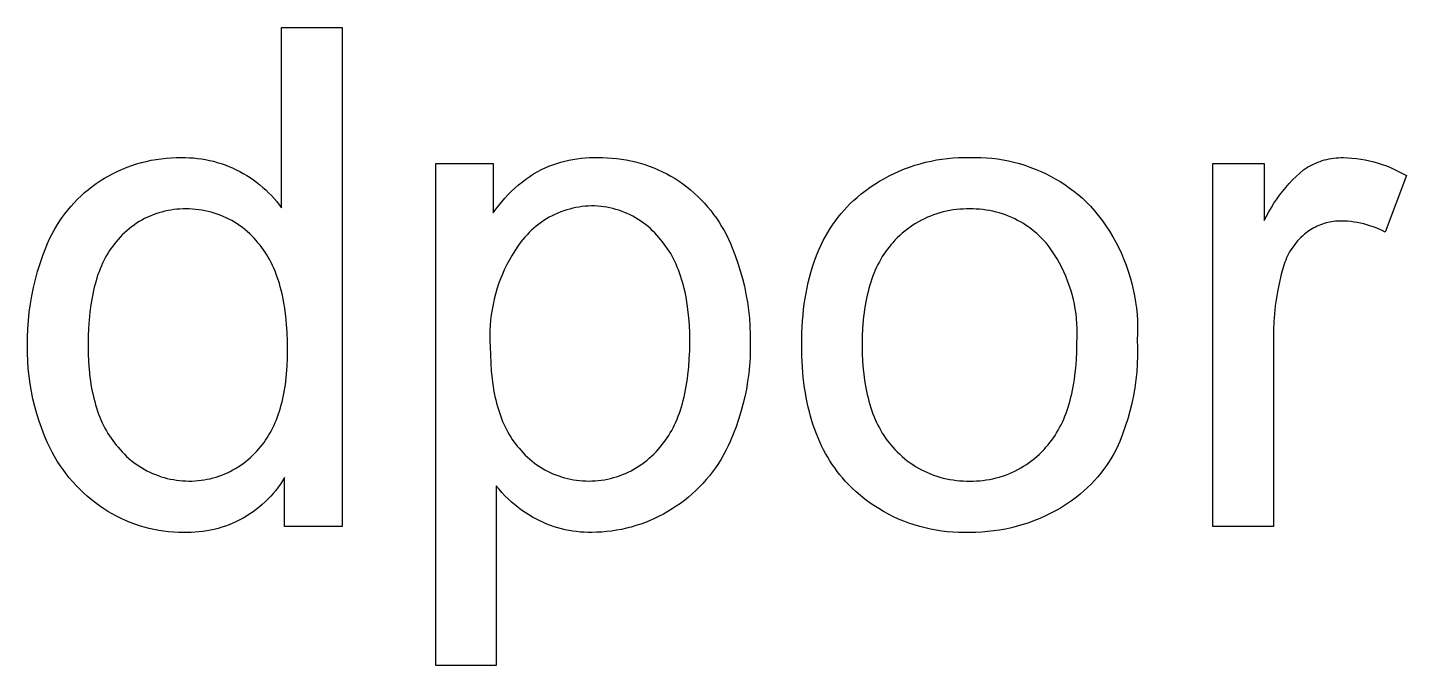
# Model space of a CAD drawing. Header units: millimetres. Extents: x 0 to 4030, y 0 to 2816.
# Drawn here: x 2748.2 to 2827, y 169.4 to 205.9 of the extents above; entities that cross this region are included whole.
import ezdxf

# ---------------------------------------------------------------- set-up
doc = ezdxf.new("R2010")
doc.units = ezdxf.units.MM
doc.header["$MEASUREMENT"] = 0
doc.layers.add('Domyślny', color=7, linetype='Continuous', true_color=0x000000)

msp = doc.modelspace()

# ---------------------------------------------------------------- linework, layer by layer
at = {"layer": 'Domyślny'}
for p, q in [((2762.679, 195.598), (2762.679, 205.914)), ((2762.679, 205.914), (2766.137, 205.914)), ((2766.137, 205.914), (2766.137, 177.382)), ((2753.575, 197.816), (2753.842, 197.924)), ((2753.842, 197.924), (2754.113, 198.022)), ((2754.113, 198.022), (2754.387, 198.111)), ((2754.387, 198.111), (2754.664, 198.191)), ((2754.664, 198.191), (2754.943, 198.261)), ((2754.943, 198.261), (2755.225, 198.321)), ((2755.225, 198.321), (2755.508, 198.372)), ((2755.508, 198.372), (2755.793, 198.413)), ((2755.793, 198.413), (2756.079, 198.444)), ((2756.079, 198.444), (2756.367, 198.465)), ((2756.367, 198.465), (2756.654, 198.477)), ((2756.654, 198.477), (2756.942, 198.478)), ((2756.942, 198.478), (2757.174, 198.479)), ((2757.174, 198.479), (2757.406, 198.471)), ((2757.406, 198.471), (2757.637, 198.456)), ((2757.637, 198.456), (2757.868, 198.433)), ((2757.868, 198.433), (2758.098, 198.402)), ((2758.098, 198.402), (2758.327, 198.364)), ((2758.327, 198.364), (2758.554, 198.317)), ((2758.554, 198.317), (2758.779, 198.264)), ((2758.779, 198.264), (2759.003, 198.202)), ((2759.003, 198.202), (2759.224, 198.133)), ((2759.224, 198.133), (2759.443, 198.057)), ((2759.443, 198.057), (2759.66, 197.974)), ((2759.66, 197.974), (2759.873, 197.883)), ((2771.498, 169.428), (2771.498, 198.132)), ((2771.498, 198.132), (2774.783, 198.132)), ((2774.783, 198.132), (2774.783, 195.309)), ((2777.75, 197.893), (2777.969, 197.985)), ((2777.969, 197.985), (2778.191, 198.069)), ((2778.191, 198.069), (2778.416, 198.146)), ((2778.416, 198.146), (2778.643, 198.215)), ((2778.643, 198.215), (2778.872, 198.276)), ((2778.872, 198.276), (2779.103, 198.33)), ((2779.103, 198.33), (2779.336, 198.375)), ((2779.336, 198.375), (2779.571, 198.412)), ((2779.571, 198.412), (2779.806, 198.442)), ((2779.806, 198.442), (2780.043, 198.463)), ((2780.043, 198.463), (2780.28, 198.476)), ((2780.28, 198.476), (2780.517, 198.481)), ((2780.517, 198.481), (2780.754, 198.478)), ((2780.754, 198.478), (2781.028, 198.479)), ((2781.028, 198.479), (2781.301, 198.47)), ((2781.301, 198.47), (2781.574, 198.452)), ((2781.574, 198.452), (2781.846, 198.426)), ((2781.846, 198.426), (2782.117, 198.39)), ((2782.117, 198.39), (2782.386, 198.344)), ((2782.386, 198.344), (2782.654, 198.29)), ((2782.654, 198.29), (2782.92, 198.227)), ((2782.92, 198.227), (2783.184, 198.156)), ((2783.184, 198.156), (2783.445, 198.075)), ((2783.445, 198.075), (2783.703, 197.986)), ((2783.703, 197.986), (2783.959, 197.888)), ((2798.297, 197.825), (2798.595, 197.936)), ((2798.595, 197.936), (2798.897, 198.037)), ((2798.897, 198.037), (2799.201, 198.128)), ((2799.201, 198.128), (2799.508, 198.209)), ((2799.508, 198.209), (2799.818, 198.279)), ((2799.818, 198.279), (2800.13, 198.339)), ((2800.13, 198.339), (2800.444, 198.389)), ((2800.444, 198.389), (2800.76, 198.428)), ((2800.76, 198.428), (2801.076, 198.456)), ((2801.076, 198.456), (2801.393, 198.474)), ((2801.393, 198.474), (2801.711, 198.482)), ((2801.711, 198.482), (2802.029, 198.478)), ((2802.029, 198.478), (2802.348, 198.484)), ((2802.348, 198.484), (2802.667, 198.479)), ((2802.667, 198.479), (2802.986, 198.462)), ((2802.986, 198.462), (2803.304, 198.435)), ((2803.304, 198.435), (2803.621, 198.396)), ((2803.621, 198.396), (2803.936, 198.347)), ((2803.936, 198.347), (2804.249, 198.286)), ((2804.249, 198.286), (2804.56, 198.215)), ((2804.56, 198.215), (2804.869, 198.133)), ((2804.869, 198.133), (2805.174, 198.04)), ((2805.174, 198.04), (2805.476, 197.937)), ((2805.476, 197.937), (2805.775, 197.823)), ((2815.938, 177.382), (2815.938, 198.132)), ((2815.938, 198.132), (2818.878, 198.132)), ((2818.878, 198.132), (2818.878, 194.869)), ((2821.344, 197.921), (2821.46, 197.988)), ((2821.46, 197.988), (2821.578, 198.05)), ((2821.578, 198.05), (2821.698, 198.109)), ((2821.698, 198.109), (2821.82, 198.164)), ((2821.82, 198.164), (2821.944, 198.214)), ((2821.944, 198.214), (2822.069, 198.26)), ((2822.069, 198.26), (2822.196, 198.302)), ((2822.196, 198.302), (2822.325, 198.339)), ((2822.325, 198.339), (2822.454, 198.372)), ((2822.454, 198.372), (2822.585, 198.401)), ((2822.585, 198.401), (2822.716, 198.425)), ((2822.716, 198.425), (2822.849, 198.445)), ((2822.849, 198.445), (2822.981, 198.46)), ((2822.981, 198.46), (2823.115, 198.471)), ((2823.115, 198.471), (2823.248, 198.477)), ((2823.248, 198.477), (2823.382, 198.478)), ((2823.382, 198.478), (2823.636, 198.469)), ((2823.636, 198.469), (2823.889, 198.451)), ((2823.889, 198.451), (2824.142, 198.424)), ((2824.142, 198.424), (2824.393, 198.389)), ((2824.393, 198.389), (2824.643, 198.345)), ((2824.643, 198.345), (2824.892, 198.292)), ((2824.892, 198.292), (2825.138, 198.231)), ((2825.138, 198.231), (2825.383, 198.161)), ((2825.383, 198.161), (2825.624, 198.083)), ((2825.624, 198.083), (2825.863, 197.996)), ((2825.863, 197.996), (2826.099, 197.902)), ((2752.073, 196.988), (2752.303, 197.145)), ((2752.303, 197.145), (2752.548, 197.296)), ((2752.548, 197.296), (2752.798, 197.439)), ((2752.798, 197.439), (2753.053, 197.574)), ((2753.053, 197.574), (2753.312, 197.7)), ((2753.312, 197.7), (2753.575, 197.816)), ((2759.873, 197.883), (2760.083, 197.785)), ((2760.083, 197.785), (2760.29, 197.68)), ((2760.29, 197.68), (2760.49, 197.569)), ((2760.49, 197.569), (2760.686, 197.452)), ((2760.686, 197.452), (2760.878, 197.329)), ((2760.878, 197.329), (2761.066, 197.2)), ((2761.066, 197.2), (2761.25, 197.064)), ((2776.431, 197.08), (2776.646, 197.243)), ((2776.646, 197.243), (2776.867, 197.398)), ((2776.867, 197.398), (2777.092, 197.546)), ((2777.092, 197.546), (2777.323, 197.687)), ((2777.323, 197.687), (2777.535, 197.793)), ((2777.535, 197.793), (2777.75, 197.893)), ((2783.959, 197.888), (2784.21, 197.781)), ((2784.21, 197.781), (2784.458, 197.666)), ((2784.458, 197.666), (2784.703, 197.543)), ((2784.703, 197.543), (2784.942, 197.412)), ((2784.942, 197.412), (2785.178, 197.273)), ((2785.178, 197.273), (2785.408, 197.126)), ((2796.873, 197.125), (2797.148, 197.284)), ((2797.148, 197.284), (2797.429, 197.434)), ((2797.429, 197.434), (2797.714, 197.574)), ((2797.714, 197.574), (2798.004, 197.704)), ((2798.004, 197.704), (2798.297, 197.825)), ((2805.775, 197.823), (2806.069, 197.699)), ((2806.069, 197.699), (2806.358, 197.565)), ((2806.358, 197.565), (2806.643, 197.42)), ((2806.643, 197.42), (2806.923, 197.266)), ((2806.923, 197.266), (2807.197, 197.103)), ((2820.298, 196.988), (2820.494, 197.195)), ((2820.494, 197.195), (2820.696, 197.396)), ((2820.696, 197.396), (2820.904, 197.589)), ((2820.904, 197.589), (2821.119, 197.776)), ((2821.119, 197.776), (2821.23, 197.85)), ((2821.23, 197.85), (2821.344, 197.921)), ((2827.005, 197.443), (2825.781, 194.22)), ((2826.099, 197.902), (2826.331, 197.799)), ((2826.331, 197.799), (2826.56, 197.688)), ((2826.56, 197.688), (2826.785, 197.57)), ((2826.785, 197.57), (2827.005, 197.443)), ((2751.208, 196.286), (2751.415, 196.472)), ((2751.415, 196.472), (2751.628, 196.652)), ((2751.628, 196.652), (2751.847, 196.824)), ((2751.847, 196.824), (2752.073, 196.988)), ((2761.25, 197.064), (2761.429, 196.923)), ((2761.429, 196.923), (2761.603, 196.775)), ((2761.603, 196.775), (2761.773, 196.623)), ((2761.773, 196.623), (2761.937, 196.465)), ((2761.937, 196.465), (2762.097, 196.301)), ((2775.447, 196.159), (2775.631, 196.356)), ((2775.631, 196.356), (2775.822, 196.547)), ((2775.822, 196.547), (2776.019, 196.732)), ((2776.019, 196.732), (2776.222, 196.909)), ((2776.222, 196.909), (2776.431, 197.08)), ((2785.408, 197.126), (2785.633, 196.967)), ((2785.633, 196.967), (2785.852, 196.801)), ((2785.852, 196.801), (2786.066, 196.627)), ((2786.066, 196.627), (2786.274, 196.447)), ((2786.274, 196.447), (2786.476, 196.26)), ((2795.585, 196.198), (2795.83, 196.4)), ((2795.83, 196.4), (2796.081, 196.594)), ((2796.081, 196.594), (2796.339, 196.78)), ((2796.339, 196.78), (2796.603, 196.957)), ((2796.603, 196.957), (2796.873, 197.125)), ((2807.197, 197.103), (2807.465, 196.93)), ((2807.465, 196.93), (2807.727, 196.748)), ((2807.727, 196.748), (2807.982, 196.556)), ((2807.982, 196.556), (2808.231, 196.356)), ((2808.231, 196.356), (2808.473, 196.148)), ((2819.755, 196.33), (2819.929, 196.556)), ((2819.929, 196.556), (2820.11, 196.775)), ((2820.11, 196.775), (2820.298, 196.988)), ((2750.448, 195.471), (2750.627, 195.684)), ((2750.627, 195.684), (2750.814, 195.891)), ((2750.814, 195.891), (2751.007, 196.092)), ((2751.007, 196.092), (2751.208, 196.286)), ((2762.097, 196.301), (2762.251, 196.132)), ((2762.251, 196.132), (2762.399, 195.959)), ((2762.399, 195.959), (2762.542, 195.781)), ((2762.542, 195.781), (2762.679, 195.598)), ((2774.938, 195.53), (2775.101, 195.745)), ((2775.101, 195.745), (2775.27, 195.955)), ((2775.27, 195.955), (2775.447, 196.159)), ((2779.333, 195.577), (2779.158, 195.533)), ((2779.51, 195.615), (2779.333, 195.577)), ((2779.687, 195.647), (2779.51, 195.615)), ((2779.866, 195.672), (2779.687, 195.647)), ((2780.045, 195.692), (2779.866, 195.672)), ((2780.225, 195.705), (2780.045, 195.692)), ((2780.406, 195.712), (2780.225, 195.705)), ((2780.581, 195.708), (2780.406, 195.712)), ((2780.756, 195.698), (2780.581, 195.708)), ((2780.931, 195.682), (2780.756, 195.698)), ((2781.105, 195.661), (2780.931, 195.682)), ((2781.278, 195.633), (2781.105, 195.661)), ((2781.45, 195.599), (2781.278, 195.633)), ((2781.621, 195.559), (2781.45, 195.599)), ((2781.79, 195.513), (2781.621, 195.559)), ((2786.476, 196.26), (2786.671, 196.066)), ((2786.671, 196.066), (2786.86, 195.866)), ((2786.86, 195.866), (2787.042, 195.659)), ((2787.042, 195.659), (2787.217, 195.447)), ((2794.843, 195.466), (2795.019, 195.658)), ((2795.019, 195.658), (2795.202, 195.844)), ((2795.202, 195.844), (2795.39, 196.024)), ((2795.39, 196.024), (2795.585, 196.198)), ((2808.473, 196.148), (2808.707, 195.931)), ((2808.707, 195.931), (2808.934, 195.706)), ((2808.934, 195.706), (2809.171, 195.432)), ((2819.138, 195.375), (2819.28, 195.621)), ((2819.28, 195.621), (2819.43, 195.863)), ((2819.43, 195.863), (2819.589, 196.099)), ((2819.589, 196.099), (2819.755, 196.33)), ((2749.807, 194.56), (2749.955, 194.796)), ((2749.955, 194.796), (2750.111, 195.026)), ((2750.111, 195.026), (2750.276, 195.251)), ((2750.276, 195.251), (2750.448, 195.471)), ((2754.537, 194.812), (2754.388, 194.719)), ((2754.689, 194.9), (2754.537, 194.812)), ((2754.844, 194.983), (2754.689, 194.9)), ((2755.002, 195.061), (2754.844, 194.983)), ((2755.163, 195.133), (2755.002, 195.061)), ((2755.325, 195.199), (2755.163, 195.133)), ((2755.491, 195.259), (2755.325, 195.199)), ((2755.658, 195.314), (2755.491, 195.259)), ((2755.827, 195.363), (2755.658, 195.314)), ((2755.997, 195.406), (2755.827, 195.363)), ((2756.169, 195.443), (2755.997, 195.406)), ((2756.342, 195.474), (2756.169, 195.443)), ((2756.516, 195.499), (2756.342, 195.474)), ((2756.691, 195.518), (2756.516, 195.499)), ((2756.866, 195.531), (2756.691, 195.518)), ((2757.042, 195.538), (2756.866, 195.531)), ((2757.218, 195.539), (2757.042, 195.538)), ((2757.4, 195.537), (2757.218, 195.539)), ((2757.581, 195.53), (2757.4, 195.537)), ((2757.763, 195.516), (2757.581, 195.53)), ((2757.943, 195.495), (2757.763, 195.516)), ((2758.123, 195.469), (2757.943, 195.495)), ((2758.302, 195.436), (2758.123, 195.469)), ((2758.48, 195.397), (2758.302, 195.436)), ((2758.656, 195.352), (2758.48, 195.397)), ((2758.83, 195.301), (2758.656, 195.352)), ((2759.003, 195.244), (2758.83, 195.301)), ((2759.173, 195.18), (2759.003, 195.244)), ((2759.341, 195.111), (2759.173, 195.18)), ((2759.507, 195.037), (2759.341, 195.111)), ((2759.67, 194.956), (2759.507, 195.037)), ((2759.83, 194.87), (2759.67, 194.956)), ((2759.987, 194.778), (2759.83, 194.87)), ((2760.141, 194.681), (2759.987, 194.778)), ((2774.783, 195.309), (2774.938, 195.53)), ((2777.531, 194.773), (2777.385, 194.667)), ((2777.681, 194.874), (2777.531, 194.773)), ((2777.834, 194.97), (2777.681, 194.874)), ((2777.99, 195.06), (2777.834, 194.97)), ((2778.15, 195.145), (2777.99, 195.06)), ((2778.312, 195.224), (2778.15, 195.145)), ((2778.477, 195.297), (2778.312, 195.224)), ((2778.644, 195.365), (2778.477, 195.297)), ((2778.813, 195.427), (2778.644, 195.365)), ((2778.985, 195.483), (2778.813, 195.427)), ((2779.158, 195.533), (2778.985, 195.483)), ((2781.958, 195.462), (2781.79, 195.513)), ((2782.124, 195.404), (2781.958, 195.462)), ((2782.287, 195.341), (2782.124, 195.404)), ((2782.449, 195.272), (2782.287, 195.341)), ((2782.608, 195.198), (2782.449, 195.272)), ((2782.764, 195.118), (2782.608, 195.198)), ((2782.917, 195.033), (2782.764, 195.118)), ((2783.068, 194.943), (2782.917, 195.033)), ((2783.215, 194.847), (2783.068, 194.943)), ((2783.358, 194.747), (2783.215, 194.847)), ((2787.217, 195.447), (2787.385, 195.229)), ((2787.385, 195.229), (2787.546, 195.006)), ((2787.546, 195.006), (2787.699, 194.777)), ((2787.699, 194.777), (2787.845, 194.544)), ((2794.201, 194.642), (2794.352, 194.857)), ((2794.352, 194.857), (2794.51, 195.066)), ((2794.51, 195.066), (2794.673, 195.269)), ((2794.673, 195.269), (2794.843, 195.466)), ((2799.102, 194.804), (2798.937, 194.707)), ((2799.269, 194.895), (2799.102, 194.804)), ((2799.44, 194.981), (2799.269, 194.895)), ((2799.614, 195.06), (2799.44, 194.981)), ((2799.79, 195.134), (2799.614, 195.06)), ((2799.968, 195.202), (2799.79, 195.134)), ((2800.149, 195.264), (2799.968, 195.202)), ((2800.331, 195.32), (2800.149, 195.264)), ((2800.516, 195.369), (2800.331, 195.32)), ((2800.702, 195.413), (2800.516, 195.369)), ((2800.889, 195.45), (2800.702, 195.413)), ((2801.077, 195.48), (2800.889, 195.45)), ((2801.267, 195.505), (2801.077, 195.48)), ((2801.457, 195.523), (2801.267, 195.505)), ((2801.647, 195.535), (2801.457, 195.523)), ((2801.838, 195.54), (2801.647, 195.535)), ((2802.029, 195.539), (2801.838, 195.54)), ((2802.219, 195.539), (2802.029, 195.539)), ((2802.409, 195.533), (2802.219, 195.539)), ((2802.598, 195.52), (2802.409, 195.533)), ((2802.787, 195.502), (2802.598, 195.52)), ((2802.975, 195.476), (2802.787, 195.502)), ((2803.163, 195.445), (2802.975, 195.476)), ((2803.349, 195.407), (2803.163, 195.445)), ((2803.534, 195.363), (2803.349, 195.407)), ((2803.717, 195.313), (2803.534, 195.363)), ((2803.898, 195.257), (2803.717, 195.313)), ((2804.078, 195.195), (2803.898, 195.257)), ((2804.255, 195.126), (2804.078, 195.195)), ((2804.43, 195.052), (2804.255, 195.126)), ((2804.602, 194.972), (2804.43, 195.052)), ((2804.771, 194.886), (2804.602, 194.972)), ((2804.938, 194.795), (2804.771, 194.886)), ((2805.101, 194.698), (2804.938, 194.795)), ((2809.171, 195.432), (2809.398, 195.151)), ((2809.398, 195.151), (2809.616, 194.862)), ((2809.616, 194.862), (2809.824, 194.565)), ((2818.878, 194.869), (2819.004, 195.124)), ((2819.004, 195.124), (2819.138, 195.375)), ((2822.621, 194.786), (2822.515, 194.764)), ((2822.728, 194.806), (2822.621, 194.786)), ((2822.835, 194.821), (2822.728, 194.806)), ((2822.943, 194.833), (2822.835, 194.821)), ((2823.051, 194.841), (2822.943, 194.833)), ((2823.16, 194.846), (2823.051, 194.841)), ((2823.268, 194.847), (2823.16, 194.846)), ((2823.455, 194.842), (2823.268, 194.847)), ((2823.641, 194.831), (2823.455, 194.842)), ((2823.827, 194.813), (2823.641, 194.831)), ((2824.012, 194.789), (2823.827, 194.813)), ((2824.197, 194.759), (2824.012, 194.789)), ((2749.411, 193.823), (2749.534, 194.073)), ((2749.534, 194.073), (2749.666, 194.319)), ((2749.666, 194.319), (2749.807, 194.56)), ((2753.57, 194.054), (2753.448, 193.928)), ((2753.697, 194.177), (2753.57, 194.054)), ((2753.827, 194.295), (2753.697, 194.177)), ((2753.962, 194.408), (2753.827, 194.295)), ((2754.1, 194.516), (2753.962, 194.408)), ((2754.242, 194.62), (2754.1, 194.516)), ((2754.388, 194.719), (2754.242, 194.62)), ((2760.291, 194.579), (2760.141, 194.681)), ((2760.438, 194.471), (2760.291, 194.579)), ((2760.58, 194.359), (2760.438, 194.471)), ((2760.719, 194.242), (2760.58, 194.359)), ((2760.854, 194.119), (2760.719, 194.242)), ((2760.984, 193.993), (2760.854, 194.119)), ((2761.11, 193.862), (2760.984, 193.993)), ((2776.715, 194.065), (2776.594, 193.931)), ((2776.841, 194.195), (2776.715, 194.065)), ((2776.971, 194.32), (2776.841, 194.195)), ((2777.105, 194.44), (2776.971, 194.32)), ((2777.243, 194.556), (2777.105, 194.44)), ((2777.385, 194.667), (2777.243, 194.556)), ((2783.498, 194.641), (2783.358, 194.747)), ((2783.635, 194.531), (2783.498, 194.641)), ((2783.767, 194.416), (2783.635, 194.531)), ((2783.896, 194.296), (2783.767, 194.416)), ((2784.02, 194.172), (2783.896, 194.296)), ((2784.139, 194.044), (2784.02, 194.172)), ((2784.255, 193.912), (2784.139, 194.044)), ((2787.845, 194.544), (2787.983, 194.306)), ((2787.983, 194.306), (2788.113, 194.063)), ((2788.113, 194.063), (2788.235, 193.816)), ((2793.784, 193.963), (2793.916, 194.195)), ((2793.916, 194.195), (2794.055, 194.421)), ((2794.055, 194.421), (2794.201, 194.642)), ((2798.026, 194.016), (2797.889, 193.884)), ((2798.168, 194.144), (2798.026, 194.016)), ((2798.314, 194.267), (2798.168, 194.144)), ((2798.464, 194.385), (2798.314, 194.267)), ((2798.618, 194.498), (2798.464, 194.385)), ((2798.776, 194.605), (2798.618, 194.498)), ((2798.937, 194.707), (2798.776, 194.605)), ((2805.261, 194.596), (2805.101, 194.698)), ((2805.417, 194.488), (2805.261, 194.596)), ((2805.57, 194.375), (2805.417, 194.488)), ((2805.719, 194.257), (2805.57, 194.375)), ((2805.864, 194.134), (2805.719, 194.257)), ((2806.004, 194.006), (2805.864, 194.134)), ((2806.14, 193.874), (2806.004, 194.006)), ((2809.824, 194.565), (2810.022, 194.261)), ((2810.022, 194.261), (2810.209, 193.951)), ((2821.055, 193.99), (2820.961, 193.901)), ((2821.153, 194.076), (2821.055, 193.99)), ((2821.253, 194.158), (2821.153, 194.076)), ((2821.339, 194.224), (2821.253, 194.158)), ((2821.428, 194.286), (2821.339, 194.224)), ((2821.518, 194.346), (2821.428, 194.286)), ((2821.611, 194.403), (2821.518, 194.346)), ((2821.706, 194.456), (2821.611, 194.403)), ((2821.802, 194.506), (2821.706, 194.456)), ((2821.9, 194.553), (2821.802, 194.506)), ((2821.999, 194.597), (2821.9, 194.553)), ((2822.1, 194.637), (2821.999, 194.597)), ((2822.202, 194.674), (2822.1, 194.637)), ((2822.305, 194.707), (2822.202, 194.674)), ((2822.41, 194.737), (2822.305, 194.707)), ((2822.515, 194.764), (2822.41, 194.737)), ((2824.38, 194.723), (2824.197, 194.759)), ((2824.562, 194.681), (2824.38, 194.723)), ((2824.742, 194.633), (2824.562, 194.681)), ((2824.921, 194.579), (2824.742, 194.633)), ((2825.097, 194.519), (2824.921, 194.579)), ((2825.272, 194.453), (2825.097, 194.519)), ((2825.444, 194.381), (2825.272, 194.453)), ((2825.614, 194.303), (2825.444, 194.381)), ((2825.781, 194.22), (2825.614, 194.303)), ((2749.021, 192.867), (2749.191, 193.311)), ((2749.191, 193.311), (2749.297, 193.569)), ((2749.297, 193.569), (2749.411, 193.823)), ((2752.931, 193.291), (2752.841, 193.159)), ((2753.023, 193.419), (2752.931, 193.291)), ((2753.119, 193.543), (2753.023, 193.419)), ((2753.218, 193.662), (2753.119, 193.543)), ((2753.331, 193.797), (2753.218, 193.662)), ((2753.448, 193.928), (2753.331, 193.797)), ((2761.231, 193.726), (2761.11, 193.862)), ((2761.348, 193.586), (2761.231, 193.726)), ((2761.451, 193.462), (2761.348, 193.586)), ((2761.551, 193.334), (2761.451, 193.462)), ((2761.647, 193.201), (2761.551, 193.334)), ((2761.741, 193.064), (2761.647, 193.201)), ((2776.189, 193.405), (2776.021, 193.152)), ((2776.366, 193.651), (2776.189, 193.405)), ((2776.478, 193.793), (2776.366, 193.651)), ((2776.594, 193.931), (2776.478, 193.793)), ((2784.365, 193.776), (2784.255, 193.912)), ((2784.467, 193.653), (2784.365, 193.776)), ((2784.566, 193.526), (2784.467, 193.653)), ((2784.661, 193.395), (2784.566, 193.526)), ((2784.754, 193.261), (2784.661, 193.395)), ((2784.843, 193.123), (2784.754, 193.261)), ((2788.235, 193.816), (2788.348, 193.565)), ((2788.348, 193.565), (2788.453, 193.311)), ((2788.453, 193.311), (2788.62, 192.881)), ((2793.314, 192.977), (2793.422, 193.232)), ((2793.422, 193.232), (2793.536, 193.482)), ((2793.536, 193.482), (2793.657, 193.725)), ((2793.657, 193.725), (2793.784, 193.963)), ((2797.315, 193.226), (2797.218, 193.091)), ((2797.416, 193.356), (2797.315, 193.226)), ((2797.52, 193.483), (2797.416, 193.356)), ((2797.627, 193.605), (2797.52, 193.483)), ((2797.756, 193.747), (2797.627, 193.605)), ((2797.889, 193.884), (2797.756, 193.747)), ((2806.272, 193.737), (2806.14, 193.874)), ((2806.399, 193.596), (2806.272, 193.737)), ((2806.568, 193.375), (2806.399, 193.596)), ((2806.729, 193.148), (2806.568, 193.375)), ((2810.209, 193.951), (2810.385, 193.635)), ((2810.385, 193.635), (2810.55, 193.313)), ((2810.55, 193.313), (2810.705, 192.985)), ((2820.394, 193.194), (2820.327, 193.083)), ((2820.464, 193.303), (2820.394, 193.194)), ((2820.538, 193.41), (2820.464, 193.303)), ((2820.616, 193.514), (2820.538, 193.41)), ((2820.697, 193.615), (2820.616, 193.514)), ((2820.781, 193.713), (2820.697, 193.615)), ((2820.869, 193.809), (2820.781, 193.713)), ((2820.961, 193.901), (2820.869, 193.809)), ((2748.725, 191.963), (2748.866, 192.417)), ((2748.866, 192.417), (2749.021, 192.867)), ((2752.441, 192.436), (2752.371, 192.278)), ((2752.515, 192.589), (2752.441, 192.436)), ((2752.592, 192.738), (2752.515, 192.589)), ((2752.672, 192.882), (2752.592, 192.738)), ((2752.755, 193.023), (2752.672, 192.882)), ((2752.841, 193.159), (2752.755, 193.023)), ((2761.831, 192.922), (2761.741, 193.064)), ((2761.918, 192.776), (2761.831, 192.922)), ((2762.001, 192.626), (2761.918, 192.776)), ((2762.081, 192.472), (2762.001, 192.626)), ((2762.158, 192.313), (2762.081, 192.472)), ((2775.71, 192.631), (2775.567, 192.363)), ((2775.861, 192.895), (2775.71, 192.631)), ((2776.021, 193.152), (2775.861, 192.895)), ((2784.929, 192.981), (2784.843, 193.123)), ((2785.011, 192.835), (2784.929, 192.981)), ((2785.09, 192.686), (2785.011, 192.835)), ((2785.167, 192.532), (2785.09, 192.686)), ((2785.239, 192.375), (2785.167, 192.532)), ((2788.62, 192.881), (2788.773, 192.446)), ((2788.773, 192.446), (2788.911, 192.006)), ((2793.027, 192.177), (2793.116, 192.45)), ((2793.116, 192.45), (2793.212, 192.716)), ((2793.212, 192.716), (2793.314, 192.977)), ((2796.863, 192.516), (2796.782, 192.362)), ((2796.946, 192.665), (2796.863, 192.516)), ((2797.033, 192.811), (2796.946, 192.665)), ((2797.124, 192.953), (2797.033, 192.811)), ((2797.218, 193.091), (2797.124, 192.953)), ((2806.883, 192.916), (2806.729, 193.148)), ((2807.028, 192.68), (2806.883, 192.916)), ((2807.166, 192.438), (2807.028, 192.68)), ((2807.295, 192.192), (2807.166, 192.438)), ((2810.705, 192.985), (2810.847, 192.652)), ((2810.847, 192.652), (2810.979, 192.315)), ((2820.055, 192.495), (2820.013, 192.372)), ((2820.101, 192.616), (2820.055, 192.495)), ((2820.151, 192.735), (2820.101, 192.616)), ((2820.206, 192.853), (2820.151, 192.735)), ((2820.265, 192.969), (2820.206, 192.853)), ((2820.327, 193.083), (2820.265, 192.969)), ((2748.6, 191.505), (2748.725, 191.963)), ((2752.178, 191.781), (2752.12, 191.606)), ((2752.239, 191.951), (2752.178, 191.781)), ((2752.303, 192.117), (2752.239, 191.951)), ((2752.371, 192.278), (2752.303, 192.117)), ((2762.232, 192.149), (2762.158, 192.313)), ((2762.302, 191.982), (2762.232, 192.149)), ((2762.369, 191.81), (2762.302, 191.982)), ((2762.433, 191.634), (2762.369, 191.81)), ((2762.494, 191.453), (2762.433, 191.634)), ((2775.31, 191.813), (2775.196, 191.532)), ((2775.434, 192.091), (2775.31, 191.813)), ((2775.567, 192.363), (2775.434, 192.091)), ((2785.309, 192.214), (2785.239, 192.375)), ((2785.375, 192.049), (2785.309, 192.214)), ((2785.438, 191.88), (2785.375, 192.049)), ((2785.498, 191.708), (2785.438, 191.88)), ((2785.555, 191.531), (2785.498, 191.708)), ((2788.911, 192.006), (2789.035, 191.562)), ((2792.795, 191.325), (2792.866, 191.615)), ((2792.866, 191.615), (2792.943, 191.899)), ((2792.943, 191.899), (2793.027, 192.177)), ((2796.496, 191.709), (2796.432, 191.537)), ((2796.562, 191.878), (2796.496, 191.709)), ((2796.632, 192.043), (2796.562, 191.878)), ((2796.706, 192.205), (2796.632, 192.043)), ((2796.782, 192.362), (2796.706, 192.205)), ((2807.416, 191.941), (2807.295, 192.192)), ((2807.528, 191.687), (2807.416, 191.941)), ((2807.632, 191.429), (2807.528, 191.687)), ((2810.979, 192.315), (2811.098, 191.973)), ((2811.098, 191.973), (2811.206, 191.627)), ((2811.206, 191.627), (2811.302, 191.278)), ((2819.85, 191.806), (2819.74, 191.36)), ((2819.975, 192.248), (2819.85, 191.806)), ((2820.013, 192.372), (2819.975, 192.248)), ((2748.395, 190.576), (2748.49, 191.042)), ((2748.49, 191.042), (2748.6, 191.505)), ((2751.919, 190.867), (2751.877, 190.671)), ((2751.965, 191.058), (2751.919, 190.867)), ((2752.013, 191.245), (2751.965, 191.058)), ((2752.065, 191.428), (2752.013, 191.245)), ((2752.12, 191.606), (2752.065, 191.428)), ((2762.551, 191.268), (2762.494, 191.453)), ((2762.605, 191.079), (2762.551, 191.268)), ((2762.656, 190.885), (2762.605, 191.079)), ((2762.703, 190.687), (2762.656, 190.885)), ((2774.996, 190.959), (2774.911, 190.668)), ((2775.091, 191.248), (2774.996, 190.959)), ((2775.196, 191.532), (2775.091, 191.248)), ((2785.608, 191.351), (2785.555, 191.531)), ((2785.659, 191.167), (2785.608, 191.351)), ((2785.706, 190.979), (2785.659, 191.167)), ((2785.749, 190.788), (2785.706, 190.979)), ((2789.035, 191.562), (2789.143, 191.114)), ((2789.143, 191.114), (2789.237, 190.662)), ((2792.671, 190.729), (2792.73, 191.03)), ((2792.73, 191.03), (2792.795, 191.325)), ((2796.263, 190.995), (2796.214, 190.807)), ((2796.316, 191.179), (2796.263, 190.995)), ((2796.373, 191.36), (2796.316, 191.179)), ((2796.432, 191.537), (2796.373, 191.36)), ((2807.727, 191.168), (2807.632, 191.429)), ((2807.813, 190.903), (2807.727, 191.168)), ((2807.891, 190.636), (2807.813, 190.903)), ((2811.302, 191.278), (2811.386, 190.926)), ((2811.386, 190.926), (2811.458, 190.571)), ((2819.646, 190.91), (2819.566, 190.458)), ((2819.74, 191.36), (2819.646, 190.91)), ((2748.252, 189.636), (2748.316, 190.107)), ((2748.316, 190.107), (2748.395, 190.576)), ((2751.768, 190.06), (2751.712, 189.631)), ((2751.801, 190.268), (2751.768, 190.06)), ((2751.837, 190.472), (2751.801, 190.268)), ((2751.877, 190.671), (2751.837, 190.472)), ((2762.748, 190.485), (2762.703, 190.687)), ((2762.789, 190.278), (2762.748, 190.485)), ((2762.826, 190.067), (2762.789, 190.278)), ((2762.861, 189.852), (2762.826, 190.067)), ((2774.77, 190.078), (2774.714, 189.78)), ((2774.835, 190.374), (2774.77, 190.078)), ((2774.911, 190.668), (2774.835, 190.374)), ((2785.79, 190.592), (2785.749, 190.788)), ((2785.827, 190.393), (2785.79, 190.592)), ((2785.861, 190.19), (2785.827, 190.393)), ((2785.892, 189.983), (2785.861, 190.19)), ((2789.237, 190.662), (2789.316, 190.208)), ((2789.316, 190.208), (2789.379, 189.751)), ((2792.532, 189.79), (2792.572, 190.109)), ((2792.572, 190.109), (2792.619, 190.422)), ((2792.619, 190.422), (2792.671, 190.729)), ((2796.086, 190.219), (2796.05, 190.016)), ((2796.125, 190.419), (2796.086, 190.219)), ((2796.168, 190.615), (2796.125, 190.419)), ((2796.214, 190.807), (2796.168, 190.615)), ((2807.959, 190.367), (2807.891, 190.636)), ((2808.018, 190.095), (2807.959, 190.367)), ((2808.068, 189.821), (2808.018, 190.095)), ((2811.458, 190.571), (2811.517, 190.213)), ((2811.517, 190.213), (2811.565, 189.854)), ((2819.566, 190.458), (2819.501, 190.003)), ((2748.204, 189.163), (2748.252, 189.636)), ((2751.712, 189.631), (2751.668, 189.185)), ((2762.92, 189.408), (2762.861, 189.852)), ((2762.965, 188.947), (2762.92, 189.408)), ((2774.669, 189.48), (2774.633, 189.178)), ((2774.714, 189.78), (2774.669, 189.48)), ((2785.919, 189.772), (2785.892, 189.983)), ((2785.965, 189.339), (2785.919, 189.772)), ((2785.997, 188.891), (2785.965, 189.339)), ((2789.379, 189.751), (2789.428, 189.293)), ((2789.428, 189.293), (2789.461, 188.833)), ((2792.47, 189.136), (2792.498, 189.466)), ((2792.498, 189.466), (2792.532, 189.79)), ((2795.963, 189.382), (2795.941, 189.163)), ((2795.989, 189.597), (2795.963, 189.382)), ((2796.018, 189.808), (2795.989, 189.597)), ((2796.05, 190.016), (2796.018, 189.808)), ((2808.109, 189.546), (2808.068, 189.821)), ((2808.14, 189.27), (2808.109, 189.546)), ((2808.162, 188.993), (2808.14, 189.27)), ((2811.565, 189.854), (2811.6, 189.494)), ((2811.6, 189.494), (2811.622, 189.132)), ((2819.452, 189.547), (2819.418, 189.089)), ((2819.501, 190.003), (2819.452, 189.547)), ((2748.154, 188.214), (2748.171, 188.689)), ((2748.171, 188.689), (2748.204, 189.163)), ((2751.637, 188.722), (2751.618, 188.243)), ((2751.668, 189.185), (2751.637, 188.722)), ((2762.998, 188.469), (2762.965, 188.947)), ((2763.018, 187.973), (2762.998, 188.469)), ((2774.593, 188.573), (2774.589, 188.269)), ((2774.608, 188.876), (2774.593, 188.573)), ((2774.633, 189.178), (2774.608, 188.876)), ((2786.016, 188.428), (2785.997, 188.891)), ((2789.461, 188.833), (2789.479, 188.372)), ((2792.433, 188.458), (2792.449, 188.8)), ((2792.449, 188.8), (2792.47, 189.136)), ((2795.907, 188.713), (2795.886, 188.248)), ((2795.941, 189.163), (2795.907, 188.713)), ((2808.175, 188.715), (2808.162, 188.993)), ((2808.178, 188.437), (2808.175, 188.715)), ((2811.622, 189.132), (2811.632, 188.77)), ((2811.632, 188.77), (2811.63, 188.408)), ((2819.4, 188.63), (2819.397, 188.171)), ((2819.418, 189.089), (2819.4, 188.63)), ((2748.152, 187.297), (2748.153, 187.738)), ((2748.153, 187.738), (2748.154, 188.214)), ((2751.618, 188.243), (2751.612, 187.746)), ((2751.612, 187.746), (2751.618, 187.266)), ((2763.024, 187.46), (2763.018, 187.973)), ((2774.589, 188.269), (2774.594, 187.966)), ((2774.594, 187.966), (2774.61, 187.663)), ((2786.023, 187.949), (2786.016, 188.428)), ((2786.016, 187.447), (2786.023, 187.949)), ((2789.479, 188.372), (2789.481, 187.911)), ((2789.481, 187.911), (2789.481, 187.463)), ((2792.421, 187.757), (2792.424, 188.11)), ((2792.431, 187.117), (2792.421, 187.757)), ((2792.424, 188.11), (2792.433, 188.458)), ((2795.886, 188.248), (2795.879, 187.768)), ((2795.879, 187.768), (2795.886, 187.287)), ((2808.15, 187.389), (2808.157, 187.881)), ((2808.157, 187.881), (2808.172, 188.159)), ((2808.172, 188.159), (2808.178, 188.437)), ((2811.63, 188.408), (2811.615, 188.046)), ((2811.615, 188.046), (2811.629, 187.589)), ((2819.397, 188.171), (2819.397, 177.382)), ((2748.166, 186.856), (2748.152, 187.297)), ((2751.618, 187.266), (2751.638, 186.801)), ((2762.999, 186.543), (2763.018, 186.994)), ((2763.018, 186.994), (2763.024, 187.46)), ((2774.61, 187.663), (2774.617, 187.179)), ((2774.617, 187.179), (2774.636, 186.712)), ((2785.963, 186.493), (2785.996, 186.962)), ((2785.996, 186.962), (2786.016, 187.447)), ((2789.466, 187.015), (2789.436, 186.568)), ((2789.481, 187.463), (2789.466, 187.015)), ((2792.462, 186.496), (2792.431, 187.117)), ((2795.886, 187.287), (2795.907, 186.822)), ((2808.095, 186.453), (2808.129, 186.913)), ((2808.129, 186.913), (2808.15, 187.389)), ((2811.628, 187.132), (2811.611, 186.675)), ((2811.629, 187.589), (2811.628, 187.132)), ((2748.195, 186.416), (2748.166, 186.856)), ((2748.239, 185.977), (2748.195, 186.416)), ((2751.638, 186.801), (2751.672, 186.352)), ((2751.672, 186.352), (2751.719, 185.917)), ((2762.922, 185.686), (2762.967, 186.107)), ((2762.967, 186.107), (2762.999, 186.543)), ((2774.636, 186.712), (2774.668, 186.261)), ((2774.668, 186.261), (2774.713, 185.825)), ((2785.917, 186.041), (2785.963, 186.493)), ((2789.391, 186.122), (2789.331, 185.677)), ((2789.436, 186.568), (2789.391, 186.122)), ((2792.486, 186.193), (2792.462, 186.496)), ((2792.514, 185.894), (2792.486, 186.193)), ((2795.907, 186.822), (2795.941, 186.372)), ((2795.941, 186.372), (2795.989, 185.937)), ((2808.047, 186.009), (2808.095, 186.453)), ((2811.579, 186.219), (2811.531, 185.765)), ((2811.611, 186.675), (2811.579, 186.219)), ((2748.297, 185.539), (2748.239, 185.977)), ((2748.371, 185.104), (2748.297, 185.539)), ((2751.719, 185.917), (2751.747, 185.706)), ((2751.747, 185.706), (2751.779, 185.499)), ((2751.779, 185.499), (2751.814, 185.295)), ((2762.864, 185.281), (2762.894, 185.481)), ((2762.894, 185.481), (2762.922, 185.686)), ((2774.713, 185.825), (2774.74, 185.614)), ((2774.74, 185.614), (2774.771, 185.406)), ((2774.771, 185.406), (2774.805, 185.203)), ((2785.784, 185.188), (2785.822, 185.395)), ((2785.822, 185.395), (2785.857, 185.606)), ((2785.857, 185.606), (2785.889, 185.822)), ((2785.889, 185.822), (2785.917, 186.041)), ((2789.331, 185.677), (2789.257, 185.235)), ((2792.548, 185.6), (2792.514, 185.894)), ((2792.587, 185.311), (2792.548, 185.6)), ((2792.631, 185.027), (2792.587, 185.311)), ((2795.989, 185.937), (2796.018, 185.726)), ((2796.018, 185.726), (2796.05, 185.518)), ((2796.05, 185.518), (2796.086, 185.314)), ((2796.086, 185.314), (2796.125, 185.114)), ((2807.911, 185.169), (2807.95, 185.373)), ((2807.95, 185.373), (2807.986, 185.581)), ((2807.986, 185.581), (2808.018, 185.793)), ((2808.018, 185.793), (2808.047, 186.009)), ((2811.468, 185.312), (2811.39, 184.862)), ((2811.531, 185.765), (2811.468, 185.312)), ((2748.459, 184.672), (2748.371, 185.104)), ((2748.563, 184.243), (2748.459, 184.672)), ((2751.814, 185.295), (2751.853, 185.095)), ((2751.853, 185.095), (2751.895, 184.899)), ((2751.895, 184.899), (2751.94, 184.707)), ((2751.94, 184.707), (2751.989, 184.519)), ((2751.989, 184.519), (2752.041, 184.335)), ((2762.709, 184.515), (2762.753, 184.701)), ((2762.753, 184.701), (2762.793, 184.89)), ((2762.793, 184.89), (2762.83, 185.084)), ((2762.83, 185.084), (2762.864, 185.281)), ((2774.805, 185.203), (2774.842, 185.003)), ((2774.842, 185.003), (2774.882, 184.807)), ((2774.882, 184.807), (2774.925, 184.616)), ((2774.925, 184.616), (2774.972, 184.428)), ((2785.599, 184.401), (2785.65, 184.591)), ((2785.65, 184.591), (2785.698, 184.786)), ((2785.698, 184.786), (2785.743, 184.985)), ((2785.743, 184.985), (2785.784, 185.188)), ((2789.168, 184.796), (2789.065, 184.36)), ((2789.257, 185.235), (2789.168, 184.796)), ((2792.68, 184.747), (2792.631, 185.027)), ((2792.734, 184.473), (2792.68, 184.747)), ((2796.125, 185.114), (2796.168, 184.918)), ((2796.168, 184.918), (2796.214, 184.725)), ((2796.214, 184.725), (2796.263, 184.537)), ((2796.263, 184.537), (2796.316, 184.352)), ((2807.72, 184.392), (2807.773, 184.58)), ((2807.773, 184.58), (2807.822, 184.772)), ((2807.822, 184.772), (2807.868, 184.968)), ((2807.868, 184.968), (2807.911, 185.169)), ((2811.39, 184.862), (2811.297, 184.414)), ((2748.68, 183.818), (2748.563, 184.243)), ((2748.812, 183.397), (2748.68, 183.818)), ((2752.041, 184.335), (2752.096, 184.154)), ((2752.096, 184.154), (2752.154, 183.978)), ((2752.154, 183.978), (2752.216, 183.805)), ((2752.216, 183.805), (2752.282, 183.636)), ((2762.444, 183.644), (2762.504, 183.81)), ((2762.504, 183.81), (2762.56, 183.981)), ((2762.56, 183.981), (2762.613, 184.155)), ((2762.613, 184.155), (2762.663, 184.333)), ((2762.663, 184.333), (2762.709, 184.515)), ((2774.972, 184.428), (2775.022, 184.245)), ((2775.022, 184.245), (2775.075, 184.065)), ((2775.075, 184.065), (2775.131, 183.89)), ((2775.131, 183.89), (2775.191, 183.718)), ((2785.36, 183.681), (2785.425, 183.854)), ((2785.425, 183.854), (2785.486, 184.032)), ((2785.486, 184.032), (2785.544, 184.214)), ((2785.544, 184.214), (2785.599, 184.401)), ((2788.947, 183.927), (2788.815, 183.499)), ((2789.065, 184.36), (2788.947, 183.927)), ((2792.794, 184.203), (2792.734, 184.473)), ((2792.859, 183.937), (2792.794, 184.203)), ((2792.929, 183.677), (2792.859, 183.937)), ((2796.316, 184.352), (2796.373, 184.171)), ((2796.373, 184.171), (2796.432, 183.994)), ((2796.432, 183.994), (2796.496, 183.821)), ((2796.496, 183.821), (2796.562, 183.652)), ((2807.474, 183.68), (2807.54, 183.852)), ((2807.54, 183.852), (2807.604, 184.028)), ((2807.604, 184.028), (2807.663, 184.208)), ((2807.663, 184.208), (2807.72, 184.392)), ((2811.189, 183.97), (2811.066, 183.53)), ((2811.297, 184.414), (2811.189, 183.97)), ((2748.959, 182.981), (2748.812, 183.397)), ((2749.119, 182.57), (2748.959, 182.981)), ((2752.282, 183.636), (2752.35, 183.471)), ((2752.35, 183.471), (2752.423, 183.31)), ((2752.423, 183.31), (2752.498, 183.152)), ((2752.498, 183.152), (2752.577, 182.999)), ((2752.577, 182.999), (2752.659, 182.849)), ((2762.099, 182.867), (2762.174, 183.015)), ((2762.174, 183.015), (2762.247, 183.167)), ((2762.247, 183.167), (2762.316, 183.322)), ((2762.316, 183.322), (2762.382, 183.481)), ((2762.382, 183.481), (2762.444, 183.644)), ((2775.191, 183.718), (2775.253, 183.551)), ((2775.253, 183.551), (2775.319, 183.387)), ((2775.319, 183.387), (2775.388, 183.228)), ((2775.388, 183.228), (2775.461, 183.072)), ((2775.461, 183.072), (2775.536, 182.921)), ((2784.987, 182.874), (2785.068, 183.027)), ((2785.068, 183.027), (2785.146, 183.184)), ((2785.146, 183.184), (2785.221, 183.346)), ((2785.221, 183.346), (2785.292, 183.511)), ((2785.292, 183.511), (2785.36, 183.681)), ((2788.669, 183.075), (2788.509, 182.656)), ((2788.815, 183.499), (2788.669, 183.075)), ((2793.004, 183.421), (2792.929, 183.677)), ((2793.084, 183.17), (2793.004, 183.421)), ((2793.169, 182.923), (2793.084, 183.17)), ((2796.562, 183.652), (2796.632, 183.486)), ((2796.632, 183.486), (2796.706, 183.324)), ((2796.706, 183.324), (2796.782, 183.167)), ((2796.782, 183.167), (2796.863, 183.012)), ((2796.863, 183.012), (2796.946, 182.862)), ((2807.09, 182.88), (2807.173, 183.032)), ((2807.173, 183.032), (2807.254, 183.188)), ((2807.254, 183.188), (2807.33, 183.348)), ((2807.33, 183.348), (2807.404, 183.512)), ((2807.404, 183.512), (2807.474, 183.68)), ((2810.929, 183.094), (2810.777, 182.663)), ((2811.066, 183.53), (2810.929, 183.094)), ((2749.293, 182.164), (2749.119, 182.57)), ((2749.419, 181.897), (2749.293, 182.164)), ((2752.659, 182.849), (2752.744, 182.703)), ((2752.744, 182.703), (2752.833, 182.561)), ((2752.833, 182.561), (2752.925, 182.423)), ((2752.925, 182.423), (2753.021, 182.289)), ((2753.021, 182.289), (2753.12, 182.158)), ((2753.12, 182.158), (2753.222, 182.032)), ((2761.578, 182.061), (2761.673, 182.186)), ((2761.673, 182.186), (2761.765, 182.315)), ((2761.765, 182.315), (2761.853, 182.447)), ((2761.853, 182.447), (2761.938, 182.583)), ((2761.938, 182.583), (2762.02, 182.723)), ((2762.02, 182.723), (2762.099, 182.867)), ((2775.536, 182.921), (2775.615, 182.773)), ((2775.615, 182.773), (2775.697, 182.63)), ((2775.697, 182.63), (2775.782, 182.49)), ((2775.782, 182.49), (2775.871, 182.355)), ((2775.871, 182.355), (2775.963, 182.224)), ((2775.963, 182.224), (2776.057, 182.096)), ((2784.43, 182.045), (2784.532, 182.173)), ((2784.532, 182.173), (2784.629, 182.305)), ((2784.629, 182.305), (2784.724, 182.441)), ((2784.724, 182.441), (2784.815, 182.581)), ((2784.815, 182.581), (2784.903, 182.726)), ((2784.903, 182.726), (2784.987, 182.874)), ((2788.336, 182.243), (2788.217, 181.981)), ((2788.509, 182.656), (2788.336, 182.243)), ((2793.26, 182.682), (2793.169, 182.923)), ((2793.356, 182.445), (2793.26, 182.682)), ((2793.457, 182.213), (2793.356, 182.445)), ((2793.563, 181.986), (2793.457, 182.213)), ((2796.946, 182.862), (2797.033, 182.716)), ((2797.033, 182.716), (2797.124, 182.573)), ((2797.124, 182.573), (2797.218, 182.435)), ((2797.218, 182.435), (2797.315, 182.3)), ((2797.315, 182.3), (2797.416, 182.169)), ((2797.416, 182.169), (2797.52, 182.042)), ((2806.516, 182.052), (2806.62, 182.18)), ((2806.62, 182.18), (2806.721, 182.312)), ((2806.721, 182.312), (2806.818, 182.448)), ((2806.818, 182.448), (2806.912, 182.588)), ((2806.912, 182.588), (2807.003, 182.732)), ((2807.003, 182.732), (2807.09, 182.88)), ((2810.61, 182.237), (2810.429, 181.817)), ((2810.777, 182.663), (2810.61, 182.237)), ((2749.554, 181.634), (2749.419, 181.897)), ((2749.698, 181.375), (2749.554, 181.634)), ((2749.85, 181.121), (2749.698, 181.375)), ((2753.222, 182.032), (2753.327, 181.909)), ((2753.327, 181.909), (2753.442, 181.773)), ((2753.442, 181.773), (2753.562, 181.64)), ((2753.562, 181.64), (2753.686, 181.512)), ((2753.686, 181.512), (2753.814, 181.388)), ((2753.814, 181.388), (2753.947, 181.269)), ((2760.894, 181.318), (2761.022, 181.438)), ((2761.022, 181.438), (2761.145, 181.562)), ((2761.145, 181.562), (2761.264, 181.69)), ((2761.264, 181.69), (2761.379, 181.822)), ((2761.379, 181.822), (2761.48, 181.94)), ((2761.48, 181.94), (2761.578, 182.061)), ((2776.057, 182.096), (2776.156, 181.973)), ((2776.156, 181.973), (2776.257, 181.854)), ((2776.257, 181.854), (2776.37, 181.72)), ((2776.37, 181.72), (2776.488, 181.59)), ((2776.488, 181.59), (2776.61, 181.464)), ((2776.61, 181.464), (2776.737, 181.343)), ((2783.704, 181.274), (2783.837, 181.394)), ((2783.837, 181.394), (2783.966, 181.52)), ((2783.966, 181.52), (2784.091, 181.649)), ((2784.091, 181.649), (2784.211, 181.783)), ((2784.211, 181.783), (2784.326, 181.921)), ((2784.326, 181.921), (2784.43, 182.045)), ((2787.954, 181.469), (2787.809, 181.221)), ((2788.09, 181.723), (2787.954, 181.469)), ((2788.217, 181.981), (2788.09, 181.723)), ((2793.674, 181.763), (2793.563, 181.986)), ((2793.791, 181.545), (2793.674, 181.763)), ((2793.913, 181.332), (2793.791, 181.545)), ((2797.52, 182.042), (2797.627, 181.918)), ((2797.627, 181.918), (2797.755, 181.776)), ((2797.755, 181.776), (2797.888, 181.639)), ((2797.888, 181.639), (2798.025, 181.506)), ((2798.025, 181.506), (2798.167, 181.378)), ((2798.167, 181.378), (2798.313, 181.254)), ((2805.729, 181.263), (2805.873, 181.386)), ((2805.873, 181.386), (2806.014, 181.515)), ((2806.014, 181.515), (2806.15, 181.648)), ((2806.15, 181.648), (2806.282, 181.786)), ((2806.282, 181.786), (2806.409, 181.928)), ((2806.409, 181.928), (2806.516, 182.052)), ((2810.297, 181.572), (2810.157, 181.331)), ((2810.429, 181.817), (2810.297, 181.572)), ((2750.01, 180.873), (2749.85, 181.121)), ((2750.178, 180.63), (2750.01, 180.873)), ((2750.355, 180.393), (2750.178, 180.63)), ((2753.947, 181.269), (2754.083, 181.154)), ((2754.083, 181.154), (2754.223, 181.044)), ((2754.223, 181.044), (2754.367, 180.939)), ((2754.367, 180.939), (2754.515, 180.838)), ((2754.515, 180.838), (2754.665, 180.743)), ((2754.665, 180.743), (2754.819, 180.653)), ((2754.819, 180.653), (2754.976, 180.568)), ((2759.743, 180.527), (2759.898, 180.608)), ((2759.898, 180.608), (2760.05, 180.695)), ((2760.05, 180.695), (2760.199, 180.786)), ((2760.199, 180.786), (2760.345, 180.883)), ((2760.345, 180.883), (2760.488, 180.985)), ((2760.488, 180.985), (2760.627, 181.091)), ((2760.627, 181.091), (2760.762, 181.202)), ((2760.762, 181.202), (2760.894, 181.318)), ((2776.737, 181.343), (2776.867, 181.226)), ((2776.867, 181.226), (2777.002, 181.113)), ((2777.002, 181.113), (2777.14, 181.005)), ((2777.14, 181.005), (2777.282, 180.902)), ((2777.282, 180.902), (2777.427, 180.804)), ((2777.427, 180.804), (2777.575, 180.711)), ((2777.575, 180.711), (2777.727, 180.623)), ((2777.727, 180.623), (2777.882, 180.541)), ((2782.668, 180.565), (2782.826, 180.651)), ((2782.826, 180.651), (2782.981, 180.742)), ((2782.981, 180.742), (2783.133, 180.838)), ((2783.133, 180.838), (2783.281, 180.94)), ((2783.281, 180.94), (2783.426, 181.046)), ((2783.426, 181.046), (2783.567, 181.157)), ((2783.567, 181.157), (2783.704, 181.274)), ((2787.496, 180.738), (2787.327, 180.505)), ((2787.657, 180.977), (2787.496, 180.738)), ((2787.809, 181.221), (2787.657, 180.977)), ((2794.04, 181.124), (2793.913, 181.332)), ((2794.172, 180.92), (2794.04, 181.124)), ((2794.309, 180.721), (2794.172, 180.92)), ((2794.451, 180.527), (2794.309, 180.721)), ((2798.313, 181.254), (2798.463, 181.136)), ((2798.463, 181.136), (2798.617, 181.023)), ((2798.617, 181.023), (2798.774, 180.914)), ((2798.774, 180.914), (2798.935, 180.812)), ((2798.935, 180.812), (2799.1, 180.715)), ((2799.1, 180.715), (2799.268, 180.623)), ((2799.268, 180.623), (2799.438, 180.537)), ((2804.609, 180.543), (2804.779, 180.629)), ((2804.779, 180.629), (2804.946, 180.721)), ((2804.946, 180.721), (2805.11, 180.819)), ((2805.11, 180.819), (2805.27, 180.922)), ((2805.27, 180.922), (2805.427, 181.03)), ((2805.427, 181.03), (2805.58, 181.144)), ((2805.58, 181.144), (2805.729, 181.263)), ((2809.691, 180.639), (2809.521, 180.419)), ((2809.854, 180.865), (2809.691, 180.639)), ((2810.01, 181.096), (2809.854, 180.865)), ((2810.157, 181.331), (2810.01, 181.096)), ((2750.539, 180.161), (2750.355, 180.393)), ((2750.731, 179.936), (2750.539, 180.161)), ((2750.93, 179.718), (2750.731, 179.936)), ((2754.976, 180.568), (2755.136, 180.488)), ((2755.136, 180.488), (2755.298, 180.414)), ((2755.298, 180.414), (2755.462, 180.346)), ((2755.462, 180.346), (2755.629, 180.283)), ((2755.629, 180.283), (2755.798, 180.225)), ((2755.798, 180.225), (2755.969, 180.174)), ((2755.969, 180.174), (2756.141, 180.128)), ((2756.141, 180.128), (2756.315, 180.089)), ((2756.315, 180.089), (2756.49, 180.055)), ((2756.49, 180.055), (2756.666, 180.027)), ((2756.666, 180.027), (2756.843, 180.005)), ((2756.843, 180.005), (2757.021, 179.989)), ((2757.021, 179.989), (2757.199, 179.979)), ((2757.199, 179.979), (2757.377, 179.976)), ((2757.377, 179.976), (2757.553, 179.977)), ((2757.553, 179.977), (2757.727, 179.985)), ((2757.727, 179.985), (2757.902, 179.998)), ((2757.902, 179.998), (2758.076, 180.017)), ((2758.076, 180.017), (2758.249, 180.042)), ((2758.249, 180.042), (2758.422, 180.073)), ((2758.422, 180.073), (2758.593, 180.11)), ((2758.593, 180.11), (2758.763, 180.153)), ((2758.763, 180.153), (2758.931, 180.201)), ((2758.931, 180.201), (2759.098, 180.255)), ((2759.098, 180.255), (2759.262, 180.315)), ((2759.262, 180.315), (2759.425, 180.38)), ((2759.425, 180.38), (2759.585, 180.451)), ((2759.585, 180.451), (2759.743, 180.527)), ((2762.611, 179.8), (2762.481, 179.618)), ((2762.734, 179.986), (2762.611, 179.8)), ((2762.851, 180.176), (2762.734, 179.986)), ((2762.851, 177.382), (2762.851, 180.176)), ((2777.882, 180.541), (2778.039, 180.463)), ((2778.039, 180.463), (2778.199, 180.391)), ((2778.199, 180.391), (2778.361, 180.325)), ((2778.361, 180.325), (2778.526, 180.264)), ((2778.526, 180.264), (2778.692, 180.209)), ((2778.692, 180.209), (2778.86, 180.159)), ((2778.86, 180.159), (2779.03, 180.116)), ((2779.03, 180.116), (2779.201, 180.078)), ((2779.201, 180.078), (2779.374, 180.046)), ((2779.374, 180.046), (2779.547, 180.02)), ((2779.547, 180.02), (2779.721, 180)), ((2779.721, 180), (2779.896, 179.986)), ((2779.896, 179.986), (2780.071, 179.978)), ((2780.071, 179.978), (2780.246, 179.976)), ((2780.246, 179.976), (2780.426, 179.979)), ((2780.426, 179.979), (2780.605, 179.987)), ((2780.605, 179.987), (2780.785, 180.003)), ((2780.785, 180.003), (2780.963, 180.024)), ((2780.963, 180.024), (2781.141, 180.051)), ((2781.141, 180.051), (2781.317, 180.085)), ((2781.317, 180.085), (2781.493, 180.124)), ((2781.493, 180.124), (2781.667, 180.17)), ((2781.667, 180.17), (2781.839, 180.221)), ((2781.839, 180.221), (2782.009, 180.279)), ((2782.009, 180.279), (2782.177, 180.342)), ((2782.177, 180.342), (2782.343, 180.411)), ((2782.343, 180.411), (2782.507, 180.485)), ((2782.507, 180.485), (2782.668, 180.565)), ((2786.775, 179.842), (2786.577, 179.634)), ((2786.966, 180.057), (2786.775, 179.842)), ((2787.15, 180.278), (2786.966, 180.057)), ((2787.327, 180.505), (2787.15, 180.278)), ((2794.599, 180.338), (2794.451, 180.527)), ((2794.752, 180.154), (2794.599, 180.338)), ((2794.91, 179.974), (2794.752, 180.154)), ((2795.073, 179.799), (2794.91, 179.974)), ((2795.301, 179.573), (2795.073, 179.799)), ((2799.438, 180.537), (2799.612, 180.457)), ((2799.612, 180.457), (2799.788, 180.383)), ((2799.788, 180.383), (2799.966, 180.315)), ((2799.966, 180.315), (2800.147, 180.252)), ((2800.147, 180.252), (2800.33, 180.196)), ((2800.33, 180.196), (2800.514, 180.146)), ((2800.514, 180.146), (2800.7, 180.103)), ((2800.7, 180.103), (2800.888, 180.066)), ((2800.888, 180.066), (2801.076, 180.035)), ((2801.076, 180.035), (2801.266, 180.01)), ((2801.266, 180.01), (2801.456, 179.992)), ((2801.456, 179.992), (2801.647, 179.98)), ((2801.647, 179.98), (2801.838, 179.975)), ((2801.838, 179.975), (2802.029, 179.976)), ((2802.029, 179.976), (2802.219, 179.975)), ((2802.219, 179.975), (2802.41, 179.981)), ((2802.41, 179.981), (2802.6, 179.993)), ((2802.6, 179.993), (2802.789, 180.012)), ((2802.789, 180.012), (2802.978, 180.037)), ((2802.978, 180.037), (2803.166, 180.068)), ((2803.166, 180.068), (2803.353, 180.106)), ((2803.353, 180.106), (2803.538, 180.15)), ((2803.538, 180.15), (2803.722, 180.2)), ((2803.722, 180.2), (2803.904, 180.257)), ((2803.904, 180.257), (2804.084, 180.319)), ((2804.084, 180.319), (2804.262, 180.388)), ((2804.262, 180.388), (2804.437, 180.463)), ((2804.437, 180.463), (2804.609, 180.543)), ((2808.967, 179.795), (2808.769, 179.599)), ((2809.159, 179.997), (2808.967, 179.795)), ((2809.343, 180.205), (2809.159, 179.997)), ((2809.521, 180.419), (2809.343, 180.205)), ((2751.136, 179.506), (2750.93, 179.718)), ((2751.349, 179.301), (2751.136, 179.506)), ((2751.569, 179.103), (2751.349, 179.301)), ((2751.795, 178.913), (2751.569, 179.103)), ((2762.055, 179.103), (2761.901, 178.941)), ((2762.203, 179.27), (2762.055, 179.103)), ((2762.345, 179.442), (2762.203, 179.27)), ((2762.481, 179.618), (2762.345, 179.442)), ((2775.115, 179.504), (2774.956, 179.697)), ((2774.956, 179.697), (2774.956, 169.428)), ((2775.281, 179.316), (2775.115, 179.504)), ((2775.453, 179.133), (2775.281, 179.316)), ((2775.631, 178.957), (2775.453, 179.133)), ((2785.941, 179.051), (2785.716, 178.871)), ((2786.159, 179.238), (2785.941, 179.051)), ((2786.371, 179.433), (2786.159, 179.238)), ((2786.577, 179.634), (2786.371, 179.433)), ((2795.537, 179.355), (2795.301, 179.573)), ((2795.781, 179.146), (2795.537, 179.355)), ((2796.032, 178.946), (2795.781, 179.146)), ((2808.138, 179.053), (2807.916, 178.886)), ((2808.355, 179.228), (2808.138, 179.053)), ((2808.565, 179.41), (2808.355, 179.228)), ((2808.769, 179.599), (2808.565, 179.41)), ((2752.028, 178.73), (2751.795, 178.913)), ((2752.266, 178.555), (2752.028, 178.73)), ((2752.51, 178.388), (2752.266, 178.555)), ((2752.749, 178.236), (2752.51, 178.388)), ((2752.993, 178.093), (2752.749, 178.236)), ((2761.053, 178.218), (2760.869, 178.092)), ((2761.232, 178.351), (2761.053, 178.218)), ((2761.407, 178.49), (2761.232, 178.351)), ((2761.577, 178.634), (2761.407, 178.49)), ((2761.741, 178.785), (2761.577, 178.634)), ((2761.901, 178.941), (2761.741, 178.785)), ((2775.816, 178.788), (2775.631, 178.957)), ((2776.006, 178.624), (2775.816, 178.788)), ((2776.202, 178.468), (2776.006, 178.624)), ((2776.403, 178.318), (2776.202, 178.468)), ((2776.609, 178.175), (2776.403, 178.318)), ((2784.765, 178.23), (2784.517, 178.089)), ((2785.008, 178.379), (2784.765, 178.23)), ((2785.25, 178.535), (2785.008, 178.379)), ((2785.486, 178.699), (2785.25, 178.535)), ((2785.716, 178.871), (2785.486, 178.699)), ((2796.29, 178.754), (2796.032, 178.946)), ((2796.554, 178.571), (2796.29, 178.754)), ((2796.824, 178.398), (2796.554, 178.571)), ((2797.1, 178.234), (2796.824, 178.398)), ((2797.382, 178.08), (2797.1, 178.234)), ((2806.976, 178.291), (2806.672, 178.13)), ((2807.218, 178.428), (2806.976, 178.291)), ((2807.456, 178.573), (2807.218, 178.428)), ((2807.689, 178.725), (2807.456, 178.573)), ((2807.916, 178.886), (2807.689, 178.725)), ((2753.242, 177.958), (2752.993, 178.093)), ((2753.496, 177.831), (2753.242, 177.958)), ((2753.754, 177.714), (2753.496, 177.831)), ((2754.016, 177.605), (2753.754, 177.714)), ((2754.281, 177.506), (2754.016, 177.605)), ((2754.55, 177.416), (2754.281, 177.506)), ((2759.683, 177.476), (2759.474, 177.398)), ((2759.889, 177.561), (2759.683, 177.476)), ((2760.092, 177.654), (2759.889, 177.561)), ((2760.292, 177.753), (2760.092, 177.654)), ((2760.488, 177.859), (2760.292, 177.753)), ((2760.68, 177.972), (2760.488, 177.859)), ((2760.869, 178.092), (2760.68, 177.972)), ((2776.82, 178.04), (2776.609, 178.175)), ((2777.035, 177.912), (2776.82, 178.04)), ((2777.255, 177.791), (2777.035, 177.912)), ((2777.451, 177.692), (2777.255, 177.791)), ((2777.649, 177.6), (2777.451, 177.692)), ((2777.851, 177.514), (2777.649, 177.6)), ((2778.055, 177.436), (2777.851, 177.514)), ((2778.262, 177.364), (2778.055, 177.436)), ((2782.944, 177.424), (2782.67, 177.344)), ((2783.215, 177.513), (2782.944, 177.424)), ((2783.483, 177.611), (2783.215, 177.513)), ((2783.747, 177.718), (2783.483, 177.611)), ((2784.008, 177.833), (2783.747, 177.718)), ((2784.264, 177.957), (2784.008, 177.833)), ((2784.517, 178.089), (2784.264, 177.957)), ((2797.669, 177.936), (2797.382, 178.08)), ((2797.961, 177.802), (2797.669, 177.936)), ((2798.257, 177.678), (2797.961, 177.802)), ((2798.558, 177.565), (2798.257, 177.678)), ((2798.862, 177.462), (2798.558, 177.565)), ((2799.17, 177.37), (2798.862, 177.462)), ((2805.08, 177.484), (2804.75, 177.388)), ((2805.407, 177.591), (2805.08, 177.484)), ((2805.73, 177.709), (2805.407, 177.591)), ((2806.049, 177.839), (2805.73, 177.709)), ((2806.363, 177.979), (2806.049, 177.839)), ((2806.672, 178.13), (2806.363, 177.979)), ((2754.821, 177.335), (2754.55, 177.416)), ((2755.096, 177.264), (2754.821, 177.335)), ((2755.372, 177.202), (2755.096, 177.264)), ((2755.651, 177.15), (2755.372, 177.202)), ((2755.931, 177.108), (2755.651, 177.15)), ((2756.212, 177.075), (2755.931, 177.108)), ((2756.495, 177.052), (2756.212, 177.075)), ((2756.778, 177.039), (2756.495, 177.052)), ((2757.061, 177.036), (2756.778, 177.039)), ((2757.284, 177.03), (2757.061, 177.036)), ((2757.507, 177.033), (2757.284, 177.03)), ((2757.73, 177.042), (2757.507, 177.033)), ((2757.953, 177.06), (2757.73, 177.042)), ((2758.174, 177.085), (2757.953, 177.06)), ((2758.395, 177.119), (2758.174, 177.085)), ((2758.615, 177.159), (2758.395, 177.119)), ((2758.832, 177.208), (2758.615, 177.159)), ((2759.048, 177.263), (2758.832, 177.208)), ((2759.262, 177.327), (2759.048, 177.263)), ((2759.474, 177.398), (2759.262, 177.327)), ((2766.137, 177.382), (2762.851, 177.382)), ((2778.471, 177.299), (2778.262, 177.364)), ((2778.682, 177.241), (2778.471, 177.299)), ((2778.895, 177.19), (2778.682, 177.241)), ((2779.109, 177.146), (2778.895, 177.19)), ((2779.325, 177.11), (2779.109, 177.146)), ((2779.542, 177.08), (2779.325, 177.11)), ((2779.76, 177.058), (2779.542, 177.08)), ((2779.979, 177.044), (2779.76, 177.058)), ((2780.197, 177.036), (2779.979, 177.044)), ((2780.416, 177.036), (2780.197, 177.036)), ((2780.702, 177.042), (2780.416, 177.036)), ((2780.986, 177.057), (2780.702, 177.042)), ((2781.27, 177.081), (2780.986, 177.057)), ((2781.553, 177.115), (2781.27, 177.081)), ((2781.835, 177.159), (2781.553, 177.115)), ((2782.116, 177.211), (2781.835, 177.159)), ((2782.394, 177.273), (2782.116, 177.211)), ((2782.67, 177.344), (2782.394, 177.273)), ((2799.48, 177.289), (2799.17, 177.37)), ((2799.794, 177.218), (2799.48, 177.289)), ((2800.109, 177.159), (2799.794, 177.218)), ((2800.427, 177.111), (2800.109, 177.159)), ((2800.746, 177.073), (2800.427, 177.111)), ((2801.066, 177.047), (2800.746, 177.073)), ((2801.387, 177.032), (2801.066, 177.047)), ((2801.708, 177.029), (2801.387, 177.032)), ((2802.029, 177.036), (2801.708, 177.029)), ((2802.373, 177.039), (2802.029, 177.036)), ((2802.717, 177.054), (2802.373, 177.039)), ((2803.06, 177.08), (2802.717, 177.054)), ((2803.401, 177.119), (2803.06, 177.08)), ((2803.742, 177.169), (2803.401, 177.119)), ((2804.08, 177.23), (2803.742, 177.169)), ((2804.416, 177.303), (2804.08, 177.23)), ((2804.75, 177.388), (2804.416, 177.303)), ((2819.397, 177.382), (2815.938, 177.382)), ((2774.956, 169.428), (2771.498, 169.428))]:
    msp.add_line(p, q, dxfattribs=at)

doc.saveas('drawing.dxf')
